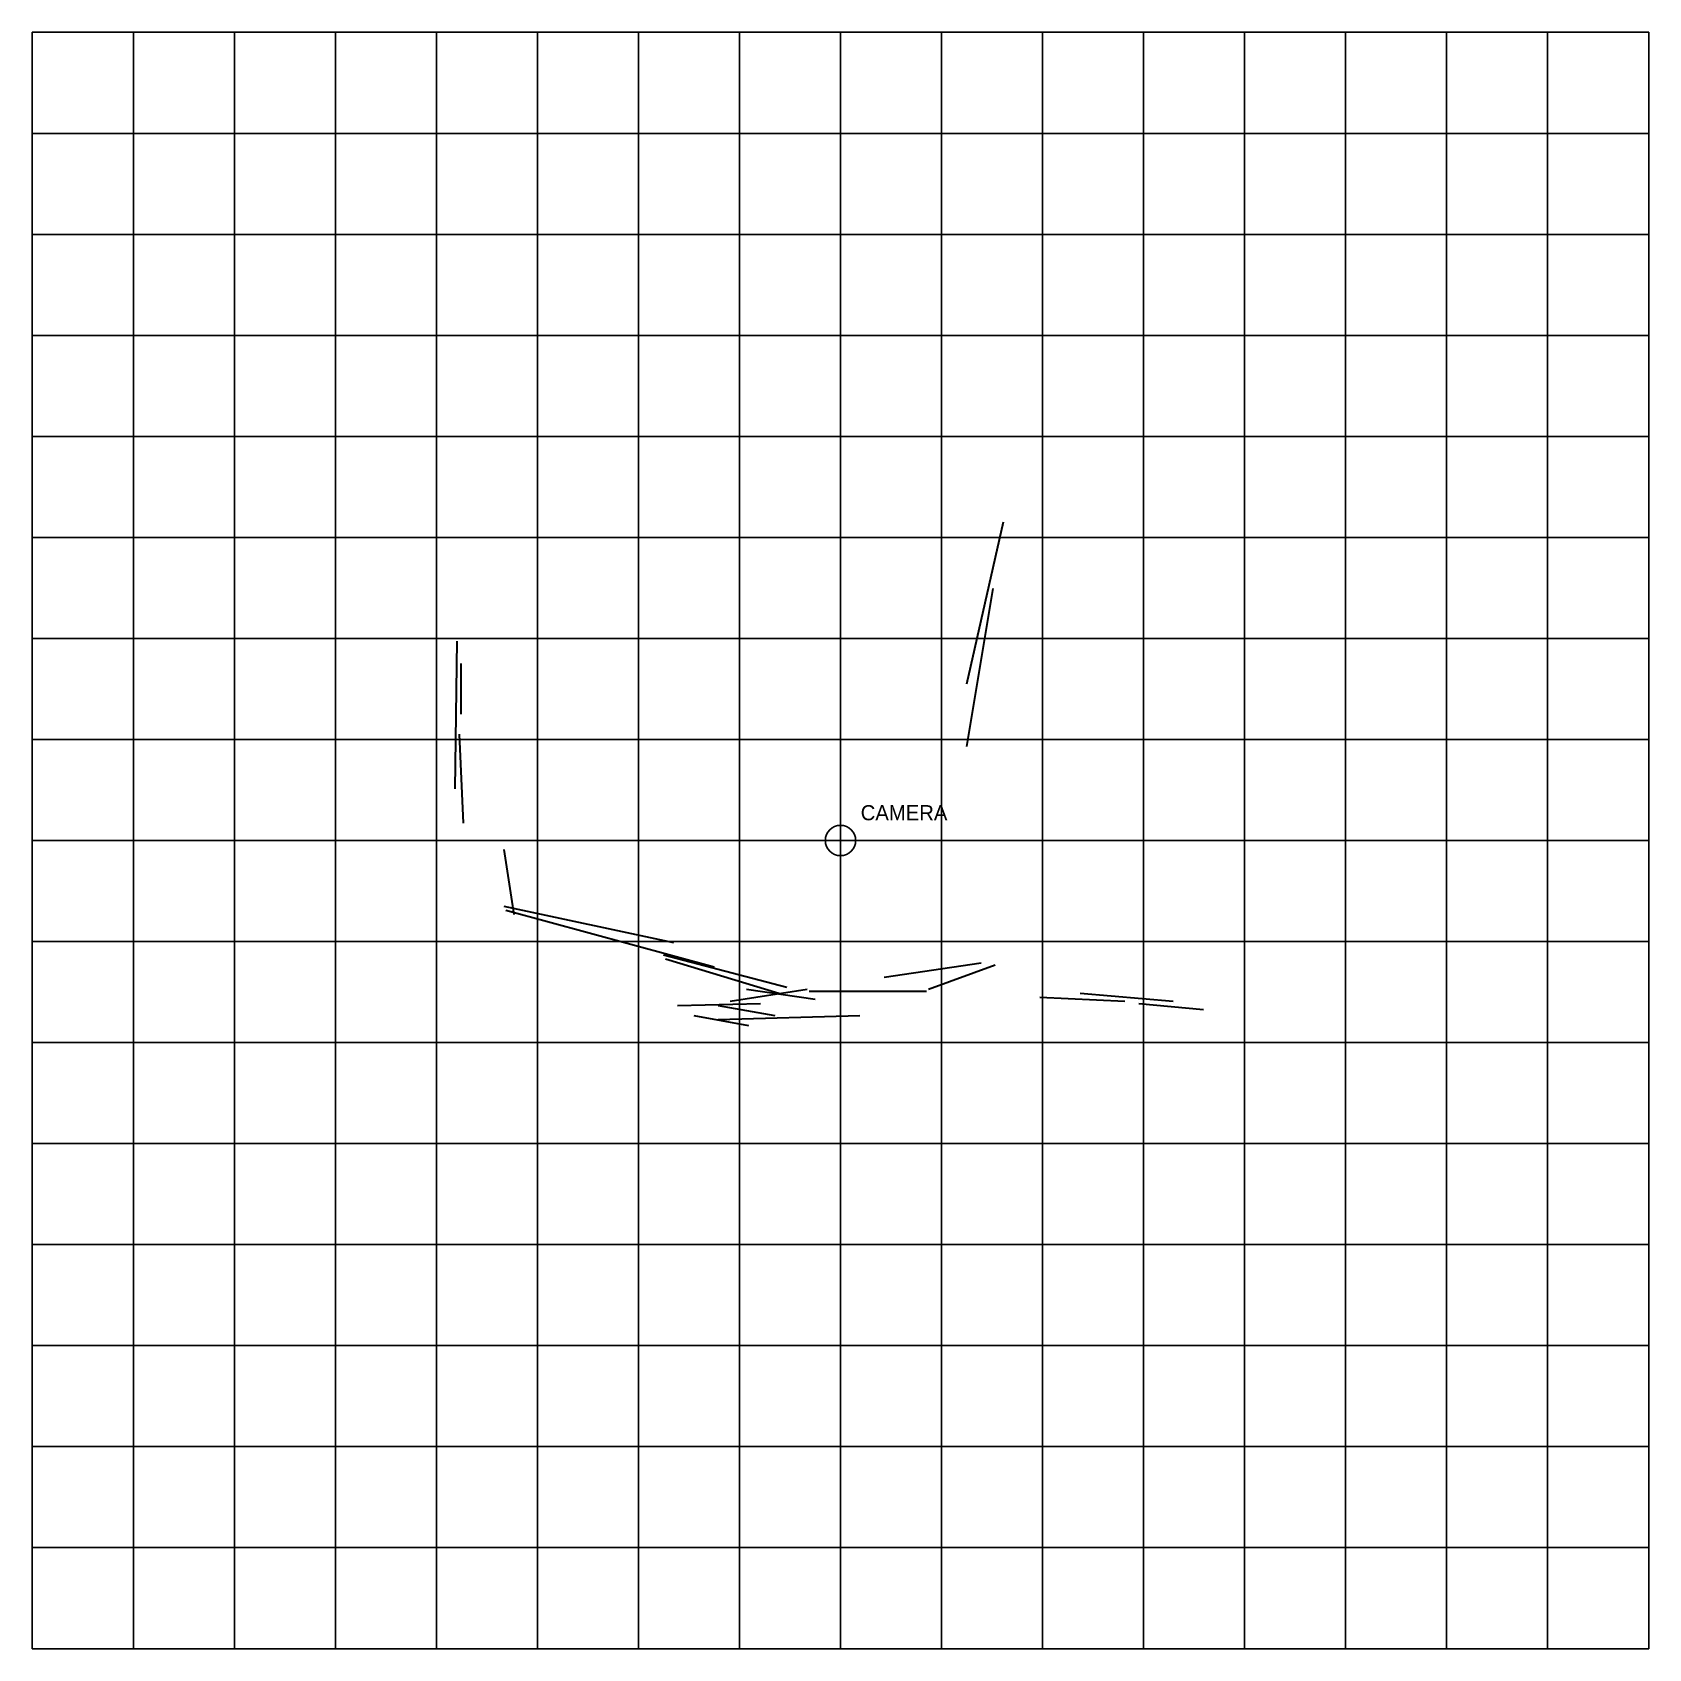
# Model space of a CAD drawing. Header units: metres. Extents: x -8 to 8, y -8 to 8.
import ezdxf

# ---------------------------------------------------------------- set-up
doc = ezdxf.new("R2010")
doc.units = ezdxf.units.M
for name, color, linetype in [('CAMERA', 1, 'Continuous'), ('GRID', 8, 'Continuous'), ('WALLS', 7, 'Continuous')]:
    doc.layers.add(name, color=color, linetype=linetype)

msp = doc.modelspace()

# ---------------------------------------------------------------- linework, layer by layer
at = {"layer": 'CAMERA'}
for p, q in [((0, -0.25), (0, 0.25)), ((-0.25, 0), (0.25, 0))]:
    msp.add_line(p, q, dxfattribs=at)
msp.add_circle((0, 0), 0.15, dxfattribs=at)
at = {"layer": 'GRID'}
for p, q in [((-8, -8), (-8, 8)), ((-8, 8), (8, 8)), ((-7, -8), (-7, 8)), ((-6, -8), (-6, 8)), ((-5, -8), (-5, 8)), ((-4, -8), (-4, 8)), ((-3, -8), (-3, 8)), ((-2, -8), (-2, 8)), ((-1, -8), (-1, 8)), ((0, -8), (0, 8)), ((1, -8), (1, 8)), ((2, -8), (2, 8)), ((3, -8), (3, 8)), ((4, -8), (4, 8)), ((5, -8), (5, 8)), ((6, -8), (6, 8)), ((7, -8), (7, 8)), ((8, -8), (8, 8)), ((-8, 7), (8, 7)), ((-8, 6), (8, 6)), ((-8, 5), (8, 5)), ((-8, 4), (8, 4)), ((-8, 3), (8, 3)), ((-8, 2), (8, 2)), ((-8, 1), (8, 1)), ((-8, 0), (8, 0)), ((-8, -1), (8, -1)), ((-8, -2), (8, -2)), ((-8, -3), (8, -3)), ((-8, -4), (8, -4)), ((-8, -5), (8, -5)), ((-8, -6), (8, -6)), ((-8, -7), (8, -7)), ((-8, -8), (8, -8))]:
    msp.add_line(p, q, dxfattribs=at)
at = {"layer": 'WALLS', "lineweight": 35}
for p, q in [((1.252, 1.552), (1.612, 3.154)), ((1.252, 0.931), (1.512, 2.493)), ((-3.815, 0.511), (-3.795, 1.972)), ((-3.755, 1.252), (-3.755, 1.752)), ((-3.775, 1.051), (-3.735, 0.17)), ((-3.334, -0.09), (-3.234, -0.731)), ((-3.334, -0.651), (-1.652, -1.011)), ((-3.314, -0.691), (-1.252, -1.252)), ((-1.752, -1.131), (-0.531, -1.452)), ((-1.732, -1.171), (-0.611, -1.512)), ((0.431, -1.352), (1.392, -1.212)), ((0.871, -1.472), (1.532, -1.232)), ((-1.091, -1.592), (-0.33, -1.472)), ((-0.931, -1.472), (-0.25, -1.572)), ((-0.31, -1.492), (0.851, -1.492)), ((1.972, -1.552), (2.814, -1.592)), ((2.373, -1.512), (3.294, -1.592)), ((-1.612, -1.632), (-0.791, -1.612)), ((-1.452, -1.732), (-0.911, -1.832)), ((-1.212, -1.632), (-0.651, -1.732)), ((-1.212, -1.772), (0.19, -1.732)), ((2.954, -1.612), (3.594, -1.672))]:
    msp.add_line(p, q, dxfattribs=at)

# ---------------------------------------------------------------- texts
at = {"layer": 'CAMERA'}
msp.add_text('CAMERA', height=0.15, dxfattribs=at).set_placement((0.2, 0.2))

doc.saveas('drawing.dxf')
